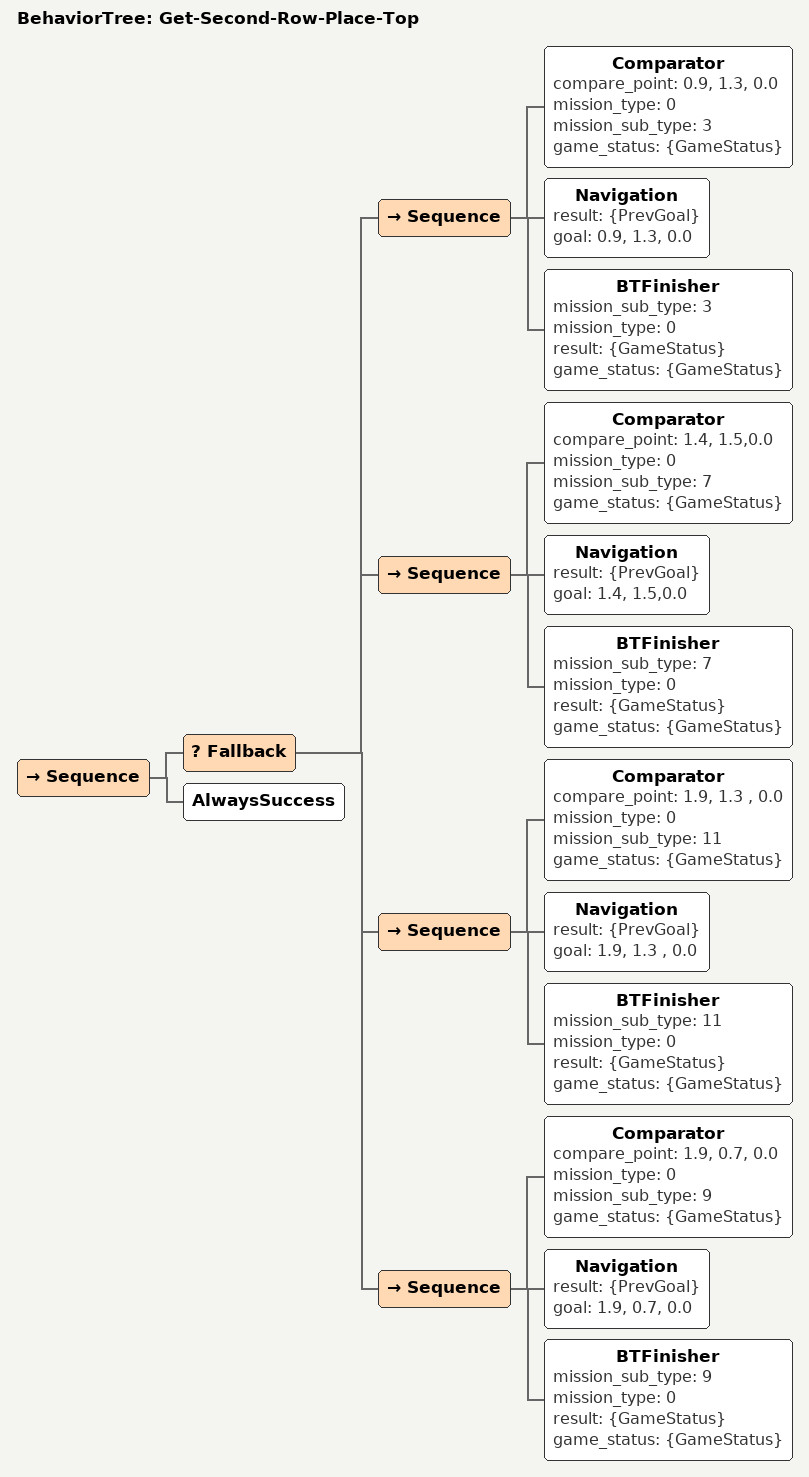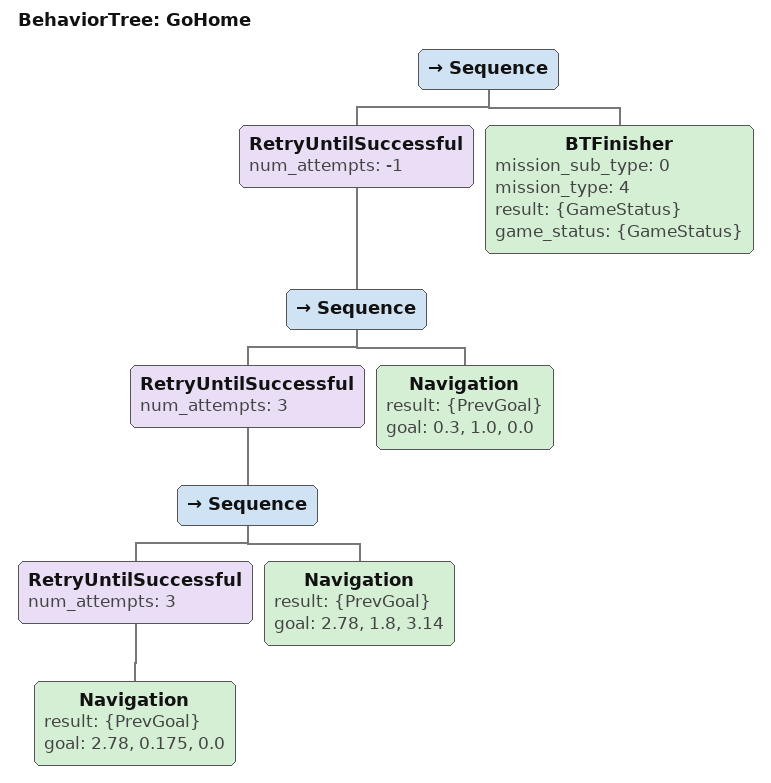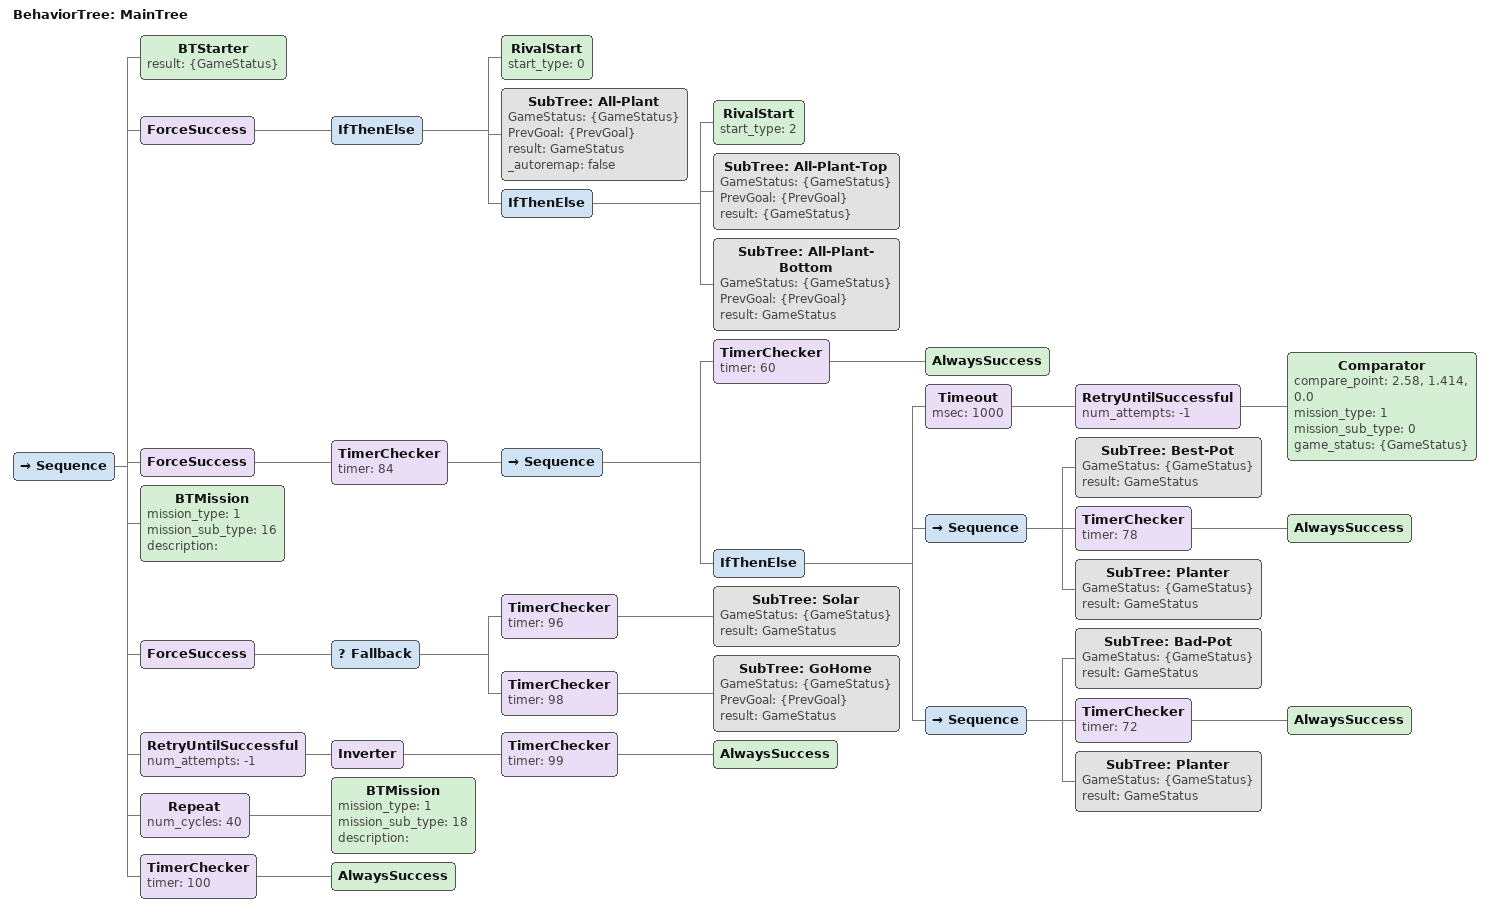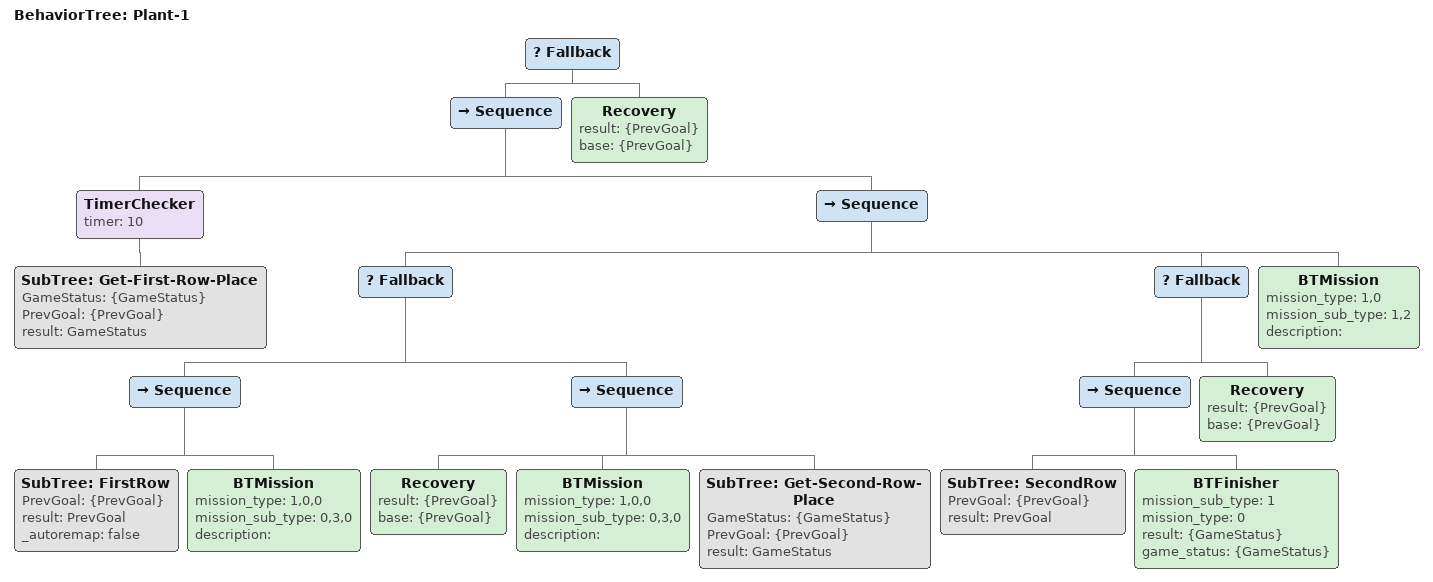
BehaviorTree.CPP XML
<BehaviorTree ID="Get-Second-Row-Place-Top">
  <Sequence>
    <Fallback>
      <Sequence>
        <Comparator compare_point="0.9, 1.3, 0.0" mission_type="0" mission_sub_type="3" game_status="{GameStatus}"/>
        <Navigation result="{PrevGoal}" goal="0.9, 1.3, 0.0"/>
        <BTFinisher mission_sub_type="3" mission_type="0" result="{GameStatus}" game_status="{GameStatus}"/>
      </Sequence>
      <Sequence>
        <Comparator compare_point="1.4,  1.5,0.0" mission_type="0" mission_sub_type="7" game_status="{GameStatus}"/>
        <Navigation result="{PrevGoal}" goal="1.4,  1.5,0.0"/>
        <BTFinisher mission_sub_type="7" mission_type="0" result="{GameStatus}" game_status="{GameStatus}"/>
      </Sequence>
      <Sequence>
        <Comparator compare_point="1.9,  1.3 , 0.0" mission_type="0" mission_sub_type="11" game_status="{GameStatus}"/>
        <Navigation result="{PrevGoal}" goal="1.9,  1.3 , 0.0"/>
        <BTFinisher mission_sub_type="11" mission_type="0" result="{GameStatus}" game_status="{GameStatus}"/>
      </Sequence>
      <Sequence>
        <Comparator compare_point="1.9,  0.7, 0.0" mission_type="0" mission_sub_type="9" game_status="{GameStatus}"/>
        <Navigation result="{PrevGoal}" goal="1.9,  0.7, 0.0"/>
        <BTFinisher mission_sub_type="9" mission_type="0" result="{GameStatus}" game_status="{GameStatus}"/>
      </Sequence>
    </Fallback>
    <AlwaysSuccess/>
  </Sequence>
</BehaviorTree>

<BehaviorTree ID="GoHome">
  <Sequence>
    <RetryUntilSuccessful num_attempts="-1">
      <Sequence>
        <RetryUntilSuccessful num_attempts="3">
          <Sequence>
            <RetryUntilSuccessful num_attempts="3">
              <Navigation result="{PrevGoal}" goal="2.78, 0.175, 0.0"/>
            </RetryUntilSuccessful>
            <Navigation result="{PrevGoal}" goal="2.78, 1.8, 3.14"/>
          </Sequence>
        </RetryUntilSuccessful>
        <Navigation result="{PrevGoal}" goal="0.3, 1.0, 0.0"/>
      </Sequence>
    </RetryUntilSuccessful>
    <BTFinisher mission_sub_type="0" mission_type="4" result="{GameStatus}" game_status="{GameStatus}"/>
  </Sequence>
</BehaviorTree>

<BehaviorTree ID="MainTree">
  <Sequence>
    <BTStarter result="{GameStatus}"/>
    <ForceSuccess>
      <IfThenElse>
        <RivalStart start_type="0"/>
        <SubTree ID="All-Plant" GameStatus="{GameStatus}" PrevGoal="{PrevGoal}" result="GameStatus" _autoremap="false"/>
        <IfThenElse>
          <RivalStart start_type="2"/>
          <SubTree ID="All-Plant-Top" GameStatus="{GameStatus}" PrevGoal="{PrevGoal}" result="{GameStatus}"/>
          <SubTree ID="All-Plant-Bottom" GameStatus="{GameStatus}" PrevGoal="{PrevGoal}" result="GameStatus"/>
        </IfThenElse>
      </IfThenElse>
    </ForceSuccess>
    <ForceSuccess>
      <TimerChecker timer="84">
        <Sequence>
          <TimerChecker timer="60">
            <AlwaysSuccess/>
          </TimerChecker>
          <IfThenElse>
            <Timeout msec="1000">
              <RetryUntilSuccessful num_attempts="-1">
                <Comparator compare_point="2.58, 1.414, 0.0" mission_type="1" mission_sub_type="0" game_status="{GameStatus}"/>
              </RetryUntilSuccessful>
            </Timeout>
            <Sequence>
              <SubTree ID="Best-Pot" GameStatus="{GameStatus}" result="GameStatus"/>
              <TimerChecker timer="78">
                <AlwaysSuccess/>
              </TimerChecker>
              <SubTree ID="Planter" GameStatus="{GameStatus}" result="GameStatus"/>
            </Sequence>
            <Sequence>
              <SubTree ID="Bad-Pot" GameStatus="{GameStatus}" result="GameStatus"/>
              <TimerChecker timer="72">
                <AlwaysSuccess/>
              </TimerChecker>
              <SubTree ID="Planter" GameStatus="{GameStatus}" result="GameStatus"/>
            </Sequence>
          </IfThenElse>
        </Sequence>
      </TimerChecker>
    </ForceSuccess>
    <BTMission mission_type="1" mission_sub_type="16" description=""/>
    <ForceSuccess>
      <Fallback>
        <TimerChecker timer="96">
          <SubTree ID="Solar" GameStatus="{GameStatus}" result="GameStatus"/>
        </TimerChecker>
        <TimerChecker timer="98">
          <SubTree ID="GoHome" GameStatus="{GameStatus}" PrevGoal="{PrevGoal}" result="GameStatus"/>
        </TimerChecker>
      </Fallback>
    </ForceSuccess>
    <RetryUntilSuccessful num_attempts="-1">
      <Inverter>
        <TimerChecker timer="99">
          <AlwaysSuccess/>
        </TimerChecker>
      </Inverter>
    </RetryUntilSuccessful>
    <Repeat num_cycles="40">
      <BTMission mission_type="1" mission_sub_type="18" description=""/>
    </Repeat>
    <TimerChecker timer="100">
      <AlwaysSuccess/>
    </TimerChecker>
  </Sequence>
</BehaviorTree>

<BehaviorTree ID="Plant-1">
  <Fallback>
    <Sequence>
      <TimerChecker timer="10">
        <SubTree ID="Get-First-Row-Place" GameStatus="{GameStatus}" PrevGoal="{PrevGoal}" result="GameStatus"/>
      </TimerChecker>
      <Sequence>
        <Fallback>
          <Sequence>
            <SubTree ID="FirstRow" PrevGoal="{PrevGoal}" result="PrevGoal" _autoremap="false"/>
            <BTMission mission_type="1,0,0" mission_sub_type="0,3,0" description=""/>
          </Sequence>
          <Sequence>
            <Recovery result="{PrevGoal}" base="{PrevGoal}"/>
            <BTMission mission_type="1,0,0" mission_sub_type="0,3,0" description=""/>
            <SubTree ID="Get-Second-Row-Place" GameStatus="{GameStatus}" PrevGoal="{PrevGoal}" result="GameStatus"/>
          </Sequence>
        </Fallback>
        <Fallback>
          <Sequence>
            <SubTree ID="SecondRow" PrevGoal="{PrevGoal}" result="PrevGoal"/>
            <BTFinisher mission_sub_type="1" mission_type="0" result="{GameStatus}" game_status="{GameStatus}"/>
          </Sequence>
          <Recovery result="{PrevGoal}" base="{PrevGoal}"/>
        </Fallback>
        <BTMission mission_type="1,0" mission_sub_type="1,2" description=""/>
      </Sequence>
    </Sequence>
    <Recovery result="{PrevGoal}" base="{PrevGoal}"/>
  </Fallback>
</BehaviorTree>
